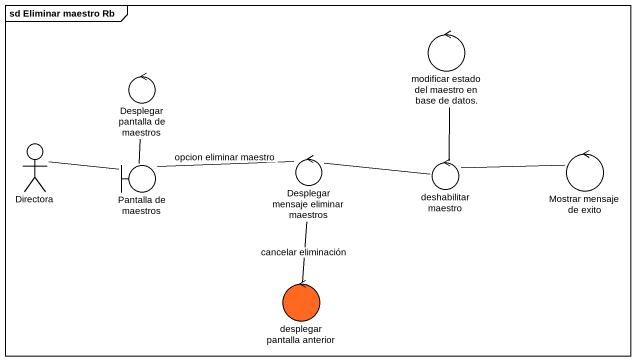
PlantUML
@startuml
mainframe sd Eliminar maestro Rb
control "modificar estado del maestro en base de datos." as modificar_estado_del
control "Desplegar pantalla de maestros" as Desplegar_pantalla_de
actor Directora
control "Desplegar mensaje eliminar maestros" as Desplegar_mensaje_eliminar
control "deshabilitar maestro" as deshabilitar_maestro
control "Mostrar mensaje de exito" as Mostrar_mensaje_de_exito
boundary "Pantalla de maestros" as Pantalla_de_maestros
control "desplegar pantalla anterior" as desplegar_pantalla_anterior #FF6820
modificar_estado_del -- deshabilitar_maestro
Desplegar_pantalla_de -- Pantalla_de_maestros
Directora -right- Pantalla_de_maestros
Desplegar_mensaje_eliminar -right- deshabilitar_maestro
Desplegar_mensaje_eliminar -- desplegar_pantalla_anterior : cancelar eliminación
deshabilitar_maestro -right- Mostrar_mensaje_de_exito
Pantalla_de_maestros -right- Desplegar_mensaje_eliminar : opcion eliminar maestro
@enduml
